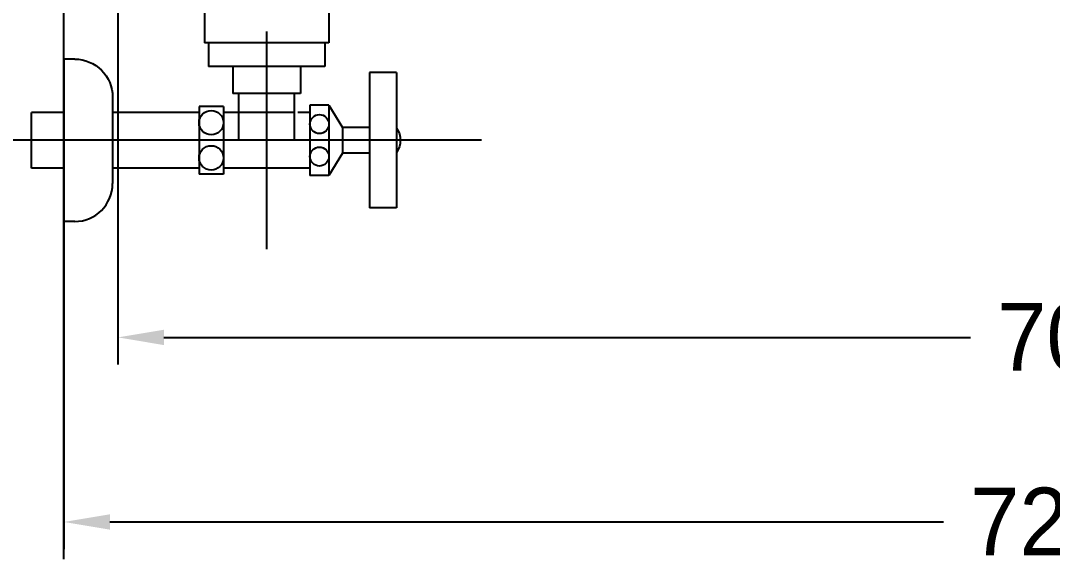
# Model space of a CAD drawing. Header units: millimetres. Extents: x 0 to 1800, y -67 to 2530.
# Drawn here: x 208.2 to 589.8, y 1154.8 to 1356.5 of the extents above; entities that cross this region are included whole.
import ezdxf
from ezdxf.lldxf.tags import DXFTag

# ---------------------------------------------------------------- set-up
doc = ezdxf.new("R2010")
doc.units = ezdxf.units.MM
for name, color, linetype in [('내부선 및 부속', 4, 'Continuous'), ('외형선', 3, 'Continuous'), ('중심선', 1, 'DASHED'), ('치수선', 7, 'Continuous')]:
    doc.layers.add(name, color=color, linetype=linetype)
doc.styles.add('____', font='')
doc.styles.get('____').set_extended_font_data('굴림')
tags = doc.linetypes.add('DASHDOT', pattern=[70, 31, -13, 13, -13]).pattern_tags.tags
tags[10:11] = [DXFTag(74, 4), DXFTag(75, 0), DXFTag(340, '0'), DXFTag(46, 0.0), DXFTag(50, 0.0), DXFTag(44, 0.0), DXFTag(45, 0.0)]
tags[8:9] = [DXFTag(74, 4), DXFTag(75, 0), DXFTag(340, '0'), DXFTag(46, 0.0), DXFTag(50, 0.0), DXFTag(44, 0.0), DXFTag(45, 0.0)]
tags[6:7] = [DXFTag(74, 4), DXFTag(75, 0), DXFTag(340, '0'), DXFTag(46, 0.0), DXFTag(50, 0.0), DXFTag(44, 0.0), DXFTag(45, 0.0)]
tags[4:5] = [DXFTag(74, 4), DXFTag(75, 0), DXFTag(340, '0'), DXFTag(46, 0.0), DXFTag(50, 0.0), DXFTag(44, 0.0), DXFTag(45, 0.0)]
tags = doc.linetypes.add('DASHED', pattern=[25.72, 12.86, -12.86]).pattern_tags.tags
tags[6:7] = [DXFTag(74, 4), DXFTag(75, 0), DXFTag(340, '0'), DXFTag(46, 0.0), DXFTag(50, 0.0), DXFTag(44, 0.0), DXFTag(45, 0.0)]
tags[4:5] = [DXFTag(74, 4), DXFTag(75, 0), DXFTag(340, '0'), DXFTag(46, 0.0), DXFTag(50, 0.0), DXFTag(44, 0.0), DXFTag(45, 0.0)]
doc.dimstyles.new('MSADIM', dxfattribs={"dimtxt": 33, "dimasz": 17, "dimexe": 10, "dimexo": 7.5, "dimgap": 10, "dimtad": 0, "dimtih": 1, "dimtoh": 1, "dimdec": 0, "dimzin": 1, "dimdsep": 46, "dimtxsty": '____', "dimcen": 11.25, "dimadec": 0, "dimazin": 0, "dimtfac": 1, "dimtdec": 0, "dimtix": 1, "dimtmove": 0, "dimatfit": 3, "dimfxl": 0, "dimtolj": 1, "dimtzin": 1, "dimarcsym": 0})

# ---------------------------------------------------------------- blocks, each defined once
blk = doc.blocks.new('*D8')
at = {"layer": '치수선', "color": 0, "linetype": 'Continuous', "lineweight": -2}
for p, q in [((949.2, 1554.8), (949.2, 1161.25)), ((224.2, 1274.8), (224.2, 1161.25)), ((241.2, 1171.25), (549.55, 1171.25)), ((932.2, 1171.25), (623.85, 1171.25))]:
    blk.add_line(p, q, dxfattribs=at)
at = {"layer": '치수선', "color": 0, "linetype": 'Continuous'}
for points in [[(241.2, 1174.09), (241.2, 1168.42), (224.2, 1171.25)], [(932.2, 1174.09), (932.2, 1168.42), (949.2, 1171.25)]]:
    blk.add_solid(points, dxfattribs=at)
at = {"layer": '치수선', "color": 0, "linetype": 'Continuous', "insert": (586.7, 1171.25), "char_height": 25, "attachment_point": 5, "style": '____'}
blk.add_mtext('\\A1;725', dxfattribs=at)
blk = doc.blocks.new('*D9')
at = {"layer": '치수선', "color": 0, "linetype": 'Continuous', "lineweight": -2}
for p, q in [((244.2, 1554.8), (244.2, 1229.46)), ((949.2, 1554.8), (949.2, 1229.46)), ((261.2, 1239.46), (559.55, 1239.46)), ((932.2, 1239.46), (633.85, 1239.46))]:
    blk.add_line(p, q, dxfattribs=at)
at = {"layer": '치수선', "color": 0, "linetype": 'Continuous'}
for points in [[(261.2, 1242.29), (261.2, 1236.62), (244.2, 1239.46)], [(932.2, 1242.29), (932.2, 1236.62), (949.2, 1239.46)]]:
    blk.add_solid(points, dxfattribs=at)
at = {"layer": '치수선', "color": 0, "linetype": 'Continuous', "insert": (596.7, 1239.46), "char_height": 25, "attachment_point": 5, "style": '____'}
blk.add_mtext('\\A1;705', dxfattribs=at)

msp = doc.modelspace()

# ---------------------------------------------------------------- linework, layer by layer
at = {"layer": '내부선 및 부속', "linetype": 'Continuous'}
for p, q in [((276.2, 1410.72), (276.2, 1348.3)), ((322.2, 1379.16), (322.2, 1348.3)), ((322.2, 1348.3), (276.2, 1348.3)), ((277.7, 1348.3), (277.7, 1339.55)), ((320.7, 1348.3), (320.7, 1339.55)), ((228.2, 1342.3), (224.2, 1342.3)), ((320.7, 1339.55), (277.7, 1339.55)), ((286.7, 1339.55), (286.7, 1329.55)), ((311.7, 1339.55), (311.7, 1329.55)), ((337.2, 1337.3), (337.2, 1287.3)), ((347.2, 1337.3), (337.2, 1337.3)), ((347.2, 1337.3), (347.2, 1287.3)), ((242.2, 1328.3), (242.2, 1296.3)), ((311.7, 1329.55), (286.7, 1329.55)), ((288.95, 1312.3), (288.95, 1329.55)), ((309.45, 1312.3), (309.45, 1329.55)), ((274.2, 1324.8), (274.2, 1299.8)), ((283.2, 1324.8), (274.2, 1324.8)), ((283.2, 1324.8), (283.2, 1299.8)), ((322.2, 1325.3), (315.2, 1325.3)), ((315.2, 1325.3), (315.2, 1299.3)), ((322.2, 1325.3), (322.2, 1299.3)), ((322.2, 1325.3), (327.2, 1317.05)), ((212.2, 1302.05), (212.2, 1322.55)), ((224.2, 1322.55), (212.2, 1322.55)), ((274.2, 1322.55), (242.2, 1322.55)), ((301.17, 1322.55), (283.2, 1322.55)), ((309.45, 1322.55), (299.2, 1322.55)), ((315.2, 1322.55), (310.7, 1322.55)), ((327.2, 1317.05), (327.2, 1307.55)), ((337.2, 1317.05), (327.2, 1317.05)), ((327.2, 1307.55), (322.2, 1299.3)), ((337.2, 1307.55), (327.2, 1307.55)), ((224.2, 1302.05), (212.2, 1302.05)), ((274.2, 1302.05), (242.2, 1302.05)), ((315.2, 1302.05), (283.2, 1302.05)), ((283.2, 1299.8), (274.2, 1299.8)), ((322.2, 1299.3), (315.2, 1299.3)), ((347.2, 1287.3), (337.2, 1287.3)), ((228.2, 1282.3), (224.2, 1282.3))]:
    msp.add_line(p, q, dxfattribs=at)
at = {"layer": '내부선 및 부속', "linetype": 'Continuous', "flags": 128}
for points in [[(228.2, 1342.3, -0.414214), (242.2, 1328.3)], [(347.2, 1316.8, -0.31563), (347.2, 1307.8)]]:
    msp.add_lwpolyline(points, format="xyb", dxfattribs=at)
at = {"layer": '내부선 및 부속', "linetype": 'Continuous'}
for centre, radius in [((278.7, 1318.8), 4.5), ((318.7, 1318.3), 3.5), ((278.7, 1305.8), 4.5), ((318.7, 1306.3), 3.5)]:
    msp.add_circle(centre, radius, dxfattribs=at)
msp.add_arc((228.2, 1296.3), 14, 270, 360, dxfattribs=at)
at = {"layer": '외형선'}
msp.add_line((224.2, 1157.54), (224.2, 1859.15), dxfattribs=at)
at = {"layer": '외형선', "linetype": 'Continuous'}
msp.add_line((224.2, 1342.3), (224.2, 1264.09), dxfattribs=at)
at = {"layer": '중심선', "linetype": 'DASHDOT'}
for p, q in [((299.2, 1302.05), (299.2, 1352.55)), ((299.2, 1272.05), (299.2, 1352.55)), ((378.62, 1312.3), (194.2, 1312.3))]:
    msp.add_line(p, q, dxfattribs=at)

# ---------------------------------------------------------------- dimensions: what is measured, and where the dimension line sits
at = {"layer": '치수선', "linetype": 'Continuous'}
for base, p1, p2, picture, middle in [((949.2, 1171.25), (224.2, 1282.3), (949.2, 1562.3), '*D8', (586.7, 1171.25)), ((244.2, 1239.46), (949.2, 1562.3), (244.2, 1562.3), '*D9', (596.7, 1239.46))]:
    dim = msp.add_linear_dim(base=base, p1=p1, p2=p2, dimstyle='MSADIM', override={"dimtxt": 25}, dxfattribs=at)
    dim.commit()
    dim.dimension.update_dxf_attribs({"geometry": picture, "text_midpoint": middle})

doc.saveas('drawing.dxf')
